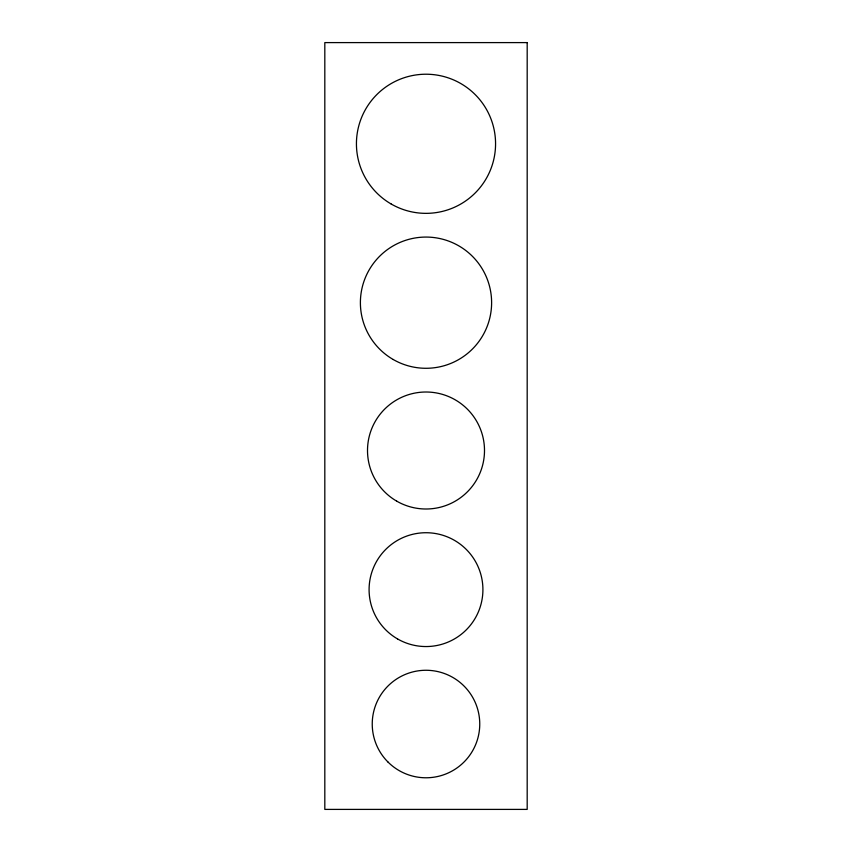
<?xml version="1.0" encoding="UTF-8"?>
<svg xmlns="http://www.w3.org/2000/svg" width="852" height="852" viewBox="0 0 852 852"><rect width="100%" height="100%" fill="white"/><g stroke="black" fill="none" stroke-linecap="round" stroke-linejoin="round"><path stroke-width="1.28" d="M527.186 42.6L324.814 42.6L324.814 809.4L527.186 809.4L527.186 42.6M387.99 762.039A53.751 53.751 0 0 0 477.919 737.938A53.751 53.751 0 0 0 412.091 672.1A53.751 53.751 0 0 0 387.99 762.039M397.543 638.925A56.914 56.914 0 0 0 482.914 589.637A56.914 56.914 0 0 0 397.543 540.349A56.914 56.914 0 0 0 397.543 638.925M396.755 501.168A58.5 58.5 0 0 0 484.5 450.506A58.5 58.5 0 0 0 396.755 399.844A58.5 58.5 0 0 0 396.755 501.168M393.198 359.501A65.615 65.615 0 0 0 491.615 302.684A65.615 65.615 0 0 0 393.198 245.855A65.615 65.615 0 0 0 393.198 359.501M391.217 204.033A69.566 69.566 0 0 0 495.566 143.786A69.566 69.566 0 0 0 391.217 83.539A69.566 69.566 0 0 0 391.217 204.033"/></g></svg>
